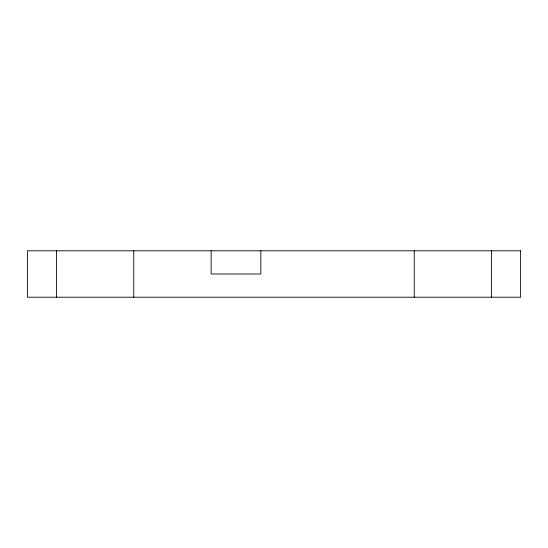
<?xml version="1.0" encoding="UTF-8"?>
<svg xmlns="http://www.w3.org/2000/svg" width="548" height="548" viewBox="0 0 548 548"><rect width="100%" height="100%" fill="white"/><g stroke="black" fill="none" stroke-linecap="round" stroke-linejoin="round"><path stroke-width="0.82" d="M491.59 250.792L491.59 297.208M414.226 250.792L414.226 297.208M260.834 250.792L260.834 274L211.144 274L211.144 250.792M133.774 250.792L133.774 297.208M56.41 250.792L56.41 297.208M520.6 250.792L27.4 250.792L27.4 297.208L520.6 297.208L520.6 250.792"/></g></svg>
